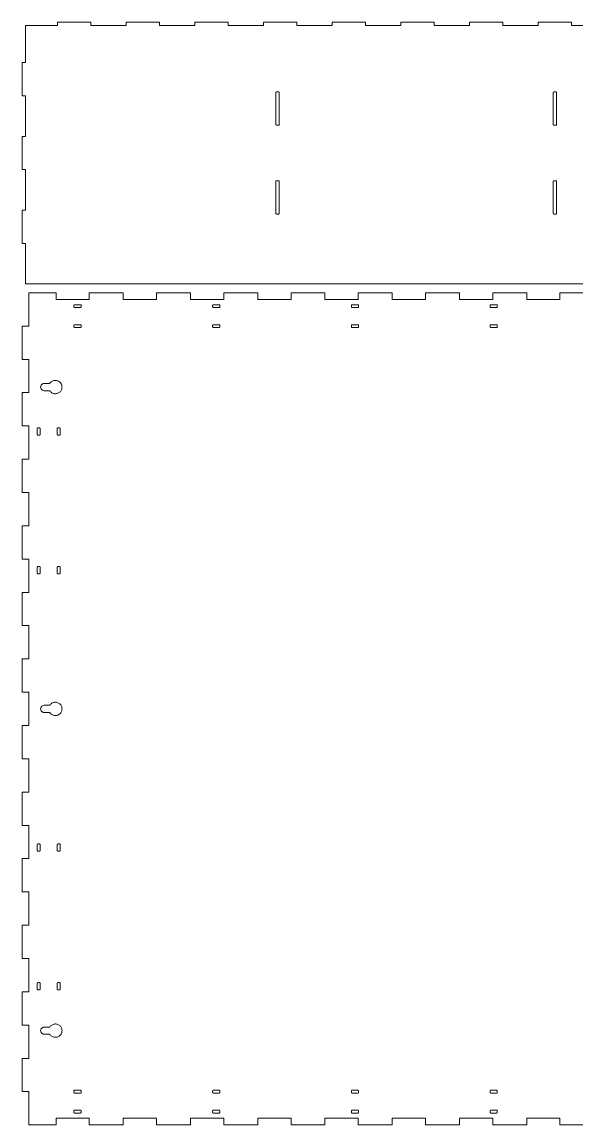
# Model space of a CAD drawing. Header units: millimetres. Extents: x 0 to 3016, y 0 to 2004.
# Drawn here: x 0 to 500, y 0 to 994 of the extents above; entities that cross this region are included whole.
import ezdxf

# ---------------------------------------------------------------- set-up
doc = ezdxf.new("R2010")
doc.units = ezdxf.units.MM
doc.layers.add('CORTE', color=1, linetype='Continuous', lineweight=0)

msp = doc.modelspace()

# ---------------------------------------------------------------- linework, layer by layer
at = {"layer": 'CORTE'}
for points in [[(527.1, 991), (495.2, 991), (495.2, 994), (465.2, 994), (465.2, 991), (433.3, 991), (433.3, 994), (403.3, 994), (403.3, 991), (371.4, 991), (371.4, 994), (341.4, 994), (341.4, 991), (309.5, 991), (309.5, 994), (279.5, 994), (279.5, 991), (247.6, 991), (247.6, 994), (217.6, 994), (217.6, 991), (185.7, 991), (185.7, 994), (155.7, 994), (155.7, 991), (123.8, 991), (123.8, 994), (93.8, 994), (93.8, 991), (61.9, 991), (61.9, 994), (31.9, 994), (31.9, 991), (3, 991), (3, 957.5), (0, 957.5), (0, 927.5), (3, 927.5), (3, 891), (0, 891), (0, 861), (3, 861), (3, 824.5), (0, 824.5), (0, 794.5), (3, 794.5), (3, 758), (31.9, 758), (61.9, 758), (93.8, 758), (123.8, 758), (155.7, 758), (185.7, 758), (217.6, 758), (247.6, 758), (279.5, 758), (309.5, 758), (341.4, 758), (371.4, 758), (403.3, 758), (433.3, 758), (465.2, 758), (495.2, 758), (527.1, 758)], [(515.294118, 750), (484.705882, 750), (484.705882, 744), (454.705882, 744), (454.705882, 750), (424.117647, 750), (424.117647, 744), (394.117647, 744), (394.117647, 750), (363.529412, 750), (363.529412, 744), (333.529412, 744), (333.529412, 750), (302.941176, 750), (302.941176, 744), (272.941176, 744), (272.941176, 750), (242.352941, 750), (242.352941, 744), (212.352941, 744), (212.352941, 750), (181.764706, 750), (181.764706, 744), (151.764706, 744), (151.764706, 750), (121.176471, 750), (121.176471, 744), (91.176471, 744), (91.176471, 750), (60.588235, 750), (60.588235, 744), (30.588235, 744), (30.588235, 750), (6, 750), (6, 720), (0, 720), (0, 690), (6, 690), (6, 660), (0, 660), (0, 630), (6, 630), (6, 600), (0, 600), (0, 570), (6, 570), (6, 540), (0, 540), (0, 510), (6, 510), (6, 480), (0, 480), (0, 450), (6, 450), (6, 420), (0, 420), (0, 390), (6, 390), (6, 360), (0, 360), (0, 330), (6, 330), (6, 300), (0, 300), (0, 270), (6, 270), (6, 240), (0, 240), (0, 210), (6, 210), (6, 180), (0, 180), (0, 150), (6, 150), (6, 120), (0, 120), (0, 90), (6, 90), (6, 60), (0, 60), (0, 30), (6, 30), (6, 0), (30.588235, 0), (30.588235, 6), (60.588235, 6), (60.588235, 0), (91.176471, 0), (91.176471, 6), (121.176471, 6), (121.176471, 0), (151.764706, 0), (151.764706, 6), (181.764706, 6), (181.764706, 0), (212.352941, 0), (212.352941, 6), (242.352941, 6), (242.352941, 0), (272.941176, 0), (272.941176, 6), (302.941176, 6), (302.941176, 0), (333.529412, 0), (333.529412, 6), (363.529412, 6), (363.529412, 0), (394.117647, 0), (394.117647, 6), (424.117647, 6), (424.117647, 0), (454.705882, 0), (454.705882, 6), (484.705882, 6), (484.705882, 0), (515.294118, 0)]]:
    msp.add_lwpolyline(points, dxfattribs=at)
for points in [[(231.7, 930.4), (231.696227, 930.467179), (231.684957, 930.533513), (231.66633, 930.598167), (231.640581, 930.66033), (231.608035, 930.719219), (231.569099, 930.774094), (231.524264, 930.824264), (231.474094, 930.869099), (231.419219, 930.908035), (231.36033, 930.940581), (231.298167, 930.96633), (231.233513, 930.984957), (231.167179, 930.996227), (231.1, 931), (229.3, 931), (229.232821, 930.996227), (229.166487, 930.984957), (229.101833, 930.96633), (229.03967, 930.940581), (228.980781, 930.908035), (228.925906, 930.869099), (228.875736, 930.824264), (228.830901, 930.774094), (228.791965, 930.719219), (228.759419, 930.66033), (228.73367, 930.598167), (228.715043, 930.533513), (228.703773, 930.467179), (228.7, 930.4), (228.7, 901.6), (228.703773, 901.532821), (228.715043, 901.466487), (228.73367, 901.401833), (228.759419, 901.33967), (228.791965, 901.280781), (228.830901, 901.225906), (228.875736, 901.175736), (228.925906, 901.130901), (228.980781, 901.091965), (229.03967, 901.059419), (229.101833, 901.03367), (229.166487, 901.015043), (229.232821, 901.003773), (229.3, 901), (231.1, 901), (231.167179, 901.003773), (231.233513, 901.015043), (231.298167, 901.03367), (231.36033, 901.059419), (231.419219, 901.091965), (231.474094, 901.130901), (231.524264, 901.175736), (231.569099, 901.225906), (231.608035, 901.280781), (231.640581, 901.33967), (231.66633, 901.401833), (231.684957, 901.466487), (231.696227, 901.532821), (231.7, 901.6)], [(481.7, 930.4), (481.696227, 930.467179), (481.684957, 930.533513), (481.66633, 930.598167), (481.640581, 930.66033), (481.608035, 930.719219), (481.569099, 930.774094), (481.524264, 930.824264), (481.474094, 930.869099), (481.419219, 930.908035), (481.36033, 930.940581), (481.298167, 930.96633), (481.233513, 930.984957), (481.167179, 930.996227), (481.1, 931), (479.3, 931), (479.232821, 930.996227), (479.166487, 930.984957), (479.101833, 930.96633), (479.03967, 930.940581), (478.980781, 930.908035), (478.925906, 930.869099), (478.875736, 930.824264), (478.830901, 930.774094), (478.791965, 930.719219), (478.759419, 930.66033), (478.73367, 930.598167), (478.715043, 930.533513), (478.703773, 930.467179), (478.7, 930.4), (478.7, 901.6), (478.703773, 901.532821), (478.715043, 901.466487), (478.73367, 901.401833), (478.759419, 901.33967), (478.791965, 901.280781), (478.830901, 901.225906), (478.875736, 901.175736), (478.925906, 901.130901), (478.980781, 901.091965), (479.03967, 901.059419), (479.101833, 901.03367), (479.166487, 901.015043), (479.232821, 901.003773), (479.3, 901), (481.1, 901), (481.167179, 901.003773), (481.233513, 901.015043), (481.298167, 901.03367), (481.36033, 901.059419), (481.419219, 901.091965), (481.474094, 901.130901), (481.524264, 901.175736), (481.569099, 901.225906), (481.608035, 901.280781), (481.640581, 901.33967), (481.66633, 901.401833), (481.684957, 901.466487), (481.696227, 901.532821), (481.7, 901.6)], [(231.7, 850.4), (231.696227, 850.467179), (231.684957, 850.533513), (231.66633, 850.598167), (231.640581, 850.66033), (231.608035, 850.719219), (231.569099, 850.774094), (231.524264, 850.824264), (231.474094, 850.869099), (231.419219, 850.908035), (231.36033, 850.940581), (231.298167, 850.96633), (231.233513, 850.984957), (231.167179, 850.996227), (231.1, 851), (229.3, 851), (229.232821, 850.996227), (229.166487, 850.984957), (229.101833, 850.96633), (229.03967, 850.940581), (228.980781, 850.908035), (228.925906, 850.869099), (228.875736, 850.824264), (228.830901, 850.774094), (228.791965, 850.719219), (228.759419, 850.66033), (228.73367, 850.598167), (228.715043, 850.533513), (228.703773, 850.467179), (228.7, 850.4), (228.7, 821.6), (228.703773, 821.532821), (228.715043, 821.466487), (228.73367, 821.401833), (228.759419, 821.33967), (228.791965, 821.280781), (228.830901, 821.225906), (228.875736, 821.175736), (228.925906, 821.130901), (228.980781, 821.091965), (229.03967, 821.059419), (229.101833, 821.03367), (229.166487, 821.015043), (229.232821, 821.003773), (229.3, 821), (231.1, 821), (231.167179, 821.003773), (231.233513, 821.015043), (231.298167, 821.03367), (231.36033, 821.059419), (231.419219, 821.091965), (231.474094, 821.130901), (231.524264, 821.175736), (231.569099, 821.225906), (231.608035, 821.280781), (231.640581, 821.33967), (231.66633, 821.401833), (231.684957, 821.466487), (231.696227, 821.532821), (231.7, 821.6)], [(481.7, 850.4), (481.696227, 850.467179), (481.684957, 850.533513), (481.66633, 850.598167), (481.640581, 850.66033), (481.608035, 850.719219), (481.569099, 850.774094), (481.524264, 850.824264), (481.474094, 850.869099), (481.419219, 850.908035), (481.36033, 850.940581), (481.298167, 850.96633), (481.233513, 850.984957), (481.167179, 850.996227), (481.1, 851), (479.3, 851), (479.232821, 850.996227), (479.166487, 850.984957), (479.101833, 850.96633), (479.03967, 850.940581), (478.980781, 850.908035), (478.925906, 850.869099), (478.875736, 850.824264), (478.830901, 850.774094), (478.791965, 850.719219), (478.759419, 850.66033), (478.73367, 850.598167), (478.715043, 850.533513), (478.703773, 850.467179), (478.7, 850.4), (478.7, 821.6), (478.703773, 821.532821), (478.715043, 821.466487), (478.73367, 821.401833), (478.759419, 821.33967), (478.791965, 821.280781), (478.830901, 821.225906), (478.875736, 821.175736), (478.925906, 821.130901), (478.980781, 821.091965), (479.03967, 821.059419), (479.101833, 821.03367), (479.166487, 821.015043), (479.232821, 821.003773), (479.3, 821), (481.1, 821), (481.167179, 821.003773), (481.233513, 821.015043), (481.298167, 821.03367), (481.36033, 821.059419), (481.419219, 821.091965), (481.474094, 821.130901), (481.524264, 821.175736), (481.569099, 821.225906), (481.608035, 821.280781), (481.640581, 821.33967), (481.66633, 821.401833), (481.684957, 821.466487), (481.696227, 821.532821), (481.7, 821.6)], [(53.25, 738.65), (53.246227, 738.717179), (53.234957, 738.783513), (53.21633, 738.848167), (53.190581, 738.91033), (53.158035, 738.969219), (53.119099, 739.024094), (53.074264, 739.074264), (53.024094, 739.119099), (52.969219, 739.158035), (52.91033, 739.190581), (52.848167, 739.21633), (52.783513, 739.234957), (52.717179, 739.246227), (52.65, 739.25), (47.35, 739.25), (47.282821, 739.246227), (47.216487, 739.234957), (47.151833, 739.21633), (47.08967, 739.190581), (47.030781, 739.158035), (46.975906, 739.119099), (46.925736, 739.074264), (46.880901, 739.024094), (46.841965, 738.969219), (46.809419, 738.91033), (46.78367, 738.848167), (46.765043, 738.783513), (46.753773, 738.717179), (46.75, 738.65), (46.75, 737.35), (46.753773, 737.282821), (46.765043, 737.216487), (46.78367, 737.151833), (46.809419, 737.08967), (46.841965, 737.030781), (46.880901, 736.975906), (46.925736, 736.925736), (46.975906, 736.880901), (47.030781, 736.841965), (47.08967, 736.809419), (47.151833, 736.78367), (47.216487, 736.765043), (47.282821, 736.753773), (47.35, 736.75), (52.65, 736.75), (52.717179, 736.753773), (52.783513, 736.765043), (52.848167, 736.78367), (52.91033, 736.809419), (52.969219, 736.841965), (53.024094, 736.880901), (53.074264, 736.925736), (53.119099, 736.975906), (53.158035, 737.030781), (53.190581, 737.08967), (53.21633, 737.151833), (53.234957, 737.216487), (53.246227, 737.282821), (53.25, 737.35)], [(178.25, 738.65), (178.246227, 738.717179), (178.234957, 738.783513), (178.21633, 738.848167), (178.190581, 738.91033), (178.158035, 738.969219), (178.119099, 739.024094), (178.074264, 739.074264), (178.024094, 739.119099), (177.969219, 739.158035), (177.91033, 739.190581), (177.848167, 739.21633), (177.783513, 739.234957), (177.717179, 739.246227), (177.65, 739.25), (172.35, 739.25), (172.282821, 739.246227), (172.216487, 739.234957), (172.151833, 739.21633), (172.08967, 739.190581), (172.030781, 739.158035), (171.975906, 739.119099), (171.925736, 739.074264), (171.880901, 739.024094), (171.841965, 738.969219), (171.809419, 738.91033), (171.78367, 738.848167), (171.765043, 738.783513), (171.753773, 738.717179), (171.75, 738.65), (171.75, 737.35), (171.753773, 737.282821), (171.765043, 737.216487), (171.78367, 737.151833), (171.809419, 737.08967), (171.841965, 737.030781), (171.880901, 736.975906), (171.925736, 736.925736), (171.975906, 736.880901), (172.030781, 736.841965), (172.08967, 736.809419), (172.151833, 736.78367), (172.216487, 736.765043), (172.282821, 736.753773), (172.35, 736.75), (177.65, 736.75), (177.717179, 736.753773), (177.783513, 736.765043), (177.848167, 736.78367), (177.91033, 736.809419), (177.969219, 736.841965), (178.024094, 736.880901), (178.074264, 736.925736), (178.119099, 736.975906), (178.158035, 737.030781), (178.190581, 737.08967), (178.21633, 737.151833), (178.234957, 737.216487), (178.246227, 737.282821), (178.25, 737.35)], [(303.25, 738.65), (303.246227, 738.717179), (303.234957, 738.783513), (303.21633, 738.848167), (303.190581, 738.91033), (303.158035, 738.969219), (303.119099, 739.024094), (303.074264, 739.074264), (303.024094, 739.119099), (302.969219, 739.158035), (302.91033, 739.190581), (302.848167, 739.21633), (302.783513, 739.234957), (302.717179, 739.246227), (302.65, 739.25), (297.35, 739.25), (297.282821, 739.246227), (297.216487, 739.234957), (297.151833, 739.21633), (297.08967, 739.190581), (297.030781, 739.158035), (296.975906, 739.119099), (296.925736, 739.074264), (296.880901, 739.024094), (296.841965, 738.969219), (296.809419, 738.91033), (296.78367, 738.848167), (296.765043, 738.783513), (296.753773, 738.717179), (296.75, 738.65), (296.75, 737.35), (296.753773, 737.282821), (296.765043, 737.216487), (296.78367, 737.151833), (296.809419, 737.08967), (296.841965, 737.030781), (296.880901, 736.975906), (296.925736, 736.925736), (296.975906, 736.880901), (297.030781, 736.841965), (297.08967, 736.809419), (297.151833, 736.78367), (297.216487, 736.765043), (297.282821, 736.753773), (297.35, 736.75), (302.65, 736.75), (302.717179, 736.753773), (302.783513, 736.765043), (302.848167, 736.78367), (302.91033, 736.809419), (302.969219, 736.841965), (303.024094, 736.880901), (303.074264, 736.925736), (303.119099, 736.975906), (303.158035, 737.030781), (303.190581, 737.08967), (303.21633, 737.151833), (303.234957, 737.216487), (303.246227, 737.282821), (303.25, 737.35)], [(428.25, 738.65), (428.246227, 738.717179), (428.234957, 738.783513), (428.21633, 738.848167), (428.190581, 738.91033), (428.158035, 738.969219), (428.119099, 739.024094), (428.074264, 739.074264), (428.024094, 739.119099), (427.969219, 739.158035), (427.91033, 739.190581), (427.848167, 739.21633), (427.783513, 739.234957), (427.717179, 739.246227), (427.65, 739.25), (422.35, 739.25), (422.282821, 739.246227), (422.216487, 739.234957), (422.151833, 739.21633), (422.08967, 739.190581), (422.030781, 739.158035), (421.975906, 739.119099), (421.925736, 739.074264), (421.880901, 739.024094), (421.841965, 738.969219), (421.809419, 738.91033), (421.78367, 738.848167), (421.765043, 738.783513), (421.753773, 738.717179), (421.75, 738.65), (421.75, 737.35), (421.753773, 737.282821), (421.765043, 737.216487), (421.78367, 737.151833), (421.809419, 737.08967), (421.841965, 737.030781), (421.880901, 736.975906), (421.925736, 736.925736), (421.975906, 736.880901), (422.030781, 736.841965), (422.08967, 736.809419), (422.151833, 736.78367), (422.216487, 736.765043), (422.282821, 736.753773), (422.35, 736.75), (427.65, 736.75), (427.717179, 736.753773), (427.783513, 736.765043), (427.848167, 736.78367), (427.91033, 736.809419), (427.969219, 736.841965), (428.024094, 736.880901), (428.074264, 736.925736), (428.119099, 736.975906), (428.158035, 737.030781), (428.190581, 737.08967), (428.21633, 737.151833), (428.234957, 737.216487), (428.246227, 737.282821), (428.25, 737.35)], [(53.25, 720.65), (53.246227, 720.717179), (53.234957, 720.783513), (53.21633, 720.848167), (53.190581, 720.91033), (53.158035, 720.969219), (53.119099, 721.024094), (53.074264, 721.074264), (53.024094, 721.119099), (52.969219, 721.158035), (52.91033, 721.190581), (52.848167, 721.21633), (52.783513, 721.234957), (52.717179, 721.246227), (52.65, 721.25), (47.35, 721.25), (47.282821, 721.246227), (47.216487, 721.234957), (47.151833, 721.21633), (47.08967, 721.190581), (47.030781, 721.158035), (46.975906, 721.119099), (46.925736, 721.074264), (46.880901, 721.024094), (46.841965, 720.969219), (46.809419, 720.91033), (46.78367, 720.848167), (46.765043, 720.783513), (46.753773, 720.717179), (46.75, 720.65), (46.75, 719.35), (46.753773, 719.282821), (46.765043, 719.216487), (46.78367, 719.151833), (46.809419, 719.08967), (46.841965, 719.030781), (46.880901, 718.975906), (46.925736, 718.925736), (46.975906, 718.880901), (47.030781, 718.841965), (47.08967, 718.809419), (47.151833, 718.78367), (47.216487, 718.765043), (47.282821, 718.753773), (47.35, 718.75), (52.65, 718.75), (52.717179, 718.753773), (52.783513, 718.765043), (52.848167, 718.78367), (52.91033, 718.809419), (52.969219, 718.841965), (53.024094, 718.880901), (53.074264, 718.925736), (53.119099, 718.975906), (53.158035, 719.030781), (53.190581, 719.08967), (53.21633, 719.151833), (53.234957, 719.216487), (53.246227, 719.282821), (53.25, 719.35)], [(178.25, 720.65), (178.246227, 720.717179), (178.234957, 720.783513), (178.21633, 720.848167), (178.190581, 720.91033), (178.158035, 720.969219), (178.119099, 721.024094), (178.074264, 721.074264), (178.024094, 721.119099), (177.969219, 721.158035), (177.91033, 721.190581), (177.848167, 721.21633), (177.783513, 721.234957), (177.717179, 721.246227), (177.65, 721.25), (172.35, 721.25), (172.282821, 721.246227), (172.216487, 721.234957), (172.151833, 721.21633), (172.08967, 721.190581), (172.030781, 721.158035), (171.975906, 721.119099), (171.925736, 721.074264), (171.880901, 721.024094), (171.841965, 720.969219), (171.809419, 720.91033), (171.78367, 720.848167), (171.765043, 720.783513), (171.753773, 720.717179), (171.75, 720.65), (171.75, 719.35), (171.753773, 719.282821), (171.765043, 719.216487), (171.78367, 719.151833), (171.809419, 719.08967), (171.841965, 719.030781), (171.880901, 718.975906), (171.925736, 718.925736), (171.975906, 718.880901), (172.030781, 718.841965), (172.08967, 718.809419), (172.151833, 718.78367), (172.216487, 718.765043), (172.282821, 718.753773), (172.35, 718.75), (177.65, 718.75), (177.717179, 718.753773), (177.783513, 718.765043), (177.848167, 718.78367), (177.91033, 718.809419), (177.969219, 718.841965), (178.024094, 718.880901), (178.074264, 718.925736), (178.119099, 718.975906), (178.158035, 719.030781), (178.190581, 719.08967), (178.21633, 719.151833), (178.234957, 719.216487), (178.246227, 719.282821), (178.25, 719.35)], [(303.25, 720.65), (303.246227, 720.717179), (303.234957, 720.783513), (303.21633, 720.848167), (303.190581, 720.91033), (303.158035, 720.969219), (303.119099, 721.024094), (303.074264, 721.074264), (303.024094, 721.119099), (302.969219, 721.158035), (302.91033, 721.190581), (302.848167, 721.21633), (302.783513, 721.234957), (302.717179, 721.246227), (302.65, 721.25), (297.35, 721.25), (297.282821, 721.246227), (297.216487, 721.234957), (297.151833, 721.21633), (297.08967, 721.190581), (297.030781, 721.158035), (296.975906, 721.119099), (296.925736, 721.074264), (296.880901, 721.024094), (296.841965, 720.969219), (296.809419, 720.91033), (296.78367, 720.848167), (296.765043, 720.783513), (296.753773, 720.717179), (296.75, 720.65), (296.75, 719.35), (296.753773, 719.282821), (296.765043, 719.216487), (296.78367, 719.151833), (296.809419, 719.08967), (296.841965, 719.030781), (296.880901, 718.975906), (296.925736, 718.925736), (296.975906, 718.880901), (297.030781, 718.841965), (297.08967, 718.809419), (297.151833, 718.78367), (297.216487, 718.765043), (297.282821, 718.753773), (297.35, 718.75), (302.65, 718.75), (302.717179, 718.753773), (302.783513, 718.765043), (302.848167, 718.78367), (302.91033, 718.809419), (302.969219, 718.841965), (303.024094, 718.880901), (303.074264, 718.925736), (303.119099, 718.975906), (303.158035, 719.030781), (303.190581, 719.08967), (303.21633, 719.151833), (303.234957, 719.216487), (303.246227, 719.282821), (303.25, 719.35)], [(428.25, 720.65), (428.246227, 720.717179), (428.234957, 720.783513), (428.21633, 720.848167), (428.190581, 720.91033), (428.158035, 720.969219), (428.119099, 721.024094), (428.074264, 721.074264), (428.024094, 721.119099), (427.969219, 721.158035), (427.91033, 721.190581), (427.848167, 721.21633), (427.783513, 721.234957), (427.717179, 721.246227), (427.65, 721.25), (422.35, 721.25), (422.282821, 721.246227), (422.216487, 721.234957), (422.151833, 721.21633), (422.08967, 721.190581), (422.030781, 721.158035), (421.975906, 721.119099), (421.925736, 721.074264), (421.880901, 721.024094), (421.841965, 720.969219), (421.809419, 720.91033), (421.78367, 720.848167), (421.765043, 720.783513), (421.753773, 720.717179), (421.75, 720.65), (421.75, 719.35), (421.753773, 719.282821), (421.765043, 719.216487), (421.78367, 719.151833), (421.809419, 719.08967), (421.841965, 719.030781), (421.880901, 718.975906), (421.925736, 718.925736), (421.975906, 718.880901), (422.030781, 718.841965), (422.08967, 718.809419), (422.151833, 718.78367), (422.216487, 718.765043), (422.282821, 718.753773), (422.35, 718.75), (427.65, 718.75), (427.717179, 718.753773), (427.783513, 718.765043), (427.848167, 718.78367), (427.91033, 718.809419), (427.969219, 718.841965), (428.024094, 718.880901), (428.074264, 718.925736), (428.119099, 718.975906), (428.158035, 719.030781), (428.190581, 719.08967), (428.21633, 719.151833), (428.234957, 719.216487), (428.246227, 719.282821), (428.25, 719.35)], [(24.95644, 668.25), (25.332555, 668.770273), (25.762106, 669.247382), (26.240175, 669.675865), (26.761288, 670.050816), (27.31948, 670.367943), (27.908359, 670.623614), (28.521185, 670.814904), (29.150941, 670.939621), (29.790418, 670.996338), (30.432294, 670.984407), (31.069221, 670.903962), (31.693907, 670.755926), (32.2992, 670.541993), (32.87817, 670.264612), (33.42419, 669.926959), (33.931008, 669.532899), (34.392822, 669.086945), (34.804344, 668.594201), (35.160863, 668.060309), (35.458299, 667.49138), (35.693244, 666.893929), (35.863011, 666.274796), (35.965654, 665.641067), (36, 665), (35.965654, 664.358933), (35.863011, 663.725204), (35.693244, 663.106071), (35.458299, 662.50862), (35.160863, 661.939691), (34.804344, 661.405799), (34.392822, 660.913055), (33.931008, 660.467101), (33.42419, 660.073041), (32.87817, 659.735388), (32.2992, 659.458007), (31.693907, 659.244074), (31.069221, 659.096038), (30.432294, 659.015593), (29.790418, 659.003662), (29.150941, 659.060379), (28.521185, 659.185096), (27.908359, 659.376386), (27.31948, 659.632057), (26.761288, 659.949184), (26.240175, 660.324135), (25.762106, 660.752618), (25.332555, 661.229727), (24.95644, 661.75), (20, 661.75), (20, 661.75), (19.158838, 661.860741), (18.375, 662.185417), (17.701903, 662.701903), (17.185417, 663.375), (16.860741, 664.158838), (16.75, 665), (16.860741, 665.841162), (17.185417, 666.625), (17.701903, 667.298097), (18.375, 667.814583), (19.158838, 668.139259), (20, 668.25), (24.95644, 668.25)], [(16.25, 627.65), (16.246227, 627.717179), (16.234957, 627.783513), (16.21633, 627.848167), (16.190581, 627.91033), (16.158035, 627.969219), (16.119099, 628.024094), (16.074264, 628.074264), (16.024094, 628.119099), (15.969219, 628.158035), (15.91033, 628.190581), (15.848167, 628.21633), (15.783513, 628.234957), (15.717179, 628.246227), (15.65, 628.25), (14.35, 628.25), (14.282821, 628.246227), (14.216487, 628.234957), (14.151833, 628.21633), (14.08967, 628.190581), (14.030781, 628.158035), (13.975906, 628.119099), (13.925736, 628.074264), (13.880901, 628.024094), (13.841965, 627.969219), (13.809419, 627.91033), (13.78367, 627.848167), (13.765043, 627.783513), (13.753773, 627.717179), (13.75, 627.65), (13.75, 622.35), (13.753773, 622.282821), (13.765043, 622.216487), (13.78367, 622.151833), (13.809419, 622.08967), (13.841965, 622.030781), (13.880901, 621.975906), (13.925736, 621.925736), (13.975906, 621.880901), (14.030781, 621.841965), (14.08967, 621.809419), (14.151833, 621.78367), (14.216487, 621.765043), (14.282821, 621.753773), (14.35, 621.75), (15.65, 621.75), (15.717179, 621.753773), (15.783513, 621.765043), (15.848167, 621.78367), (15.91033, 621.809419), (15.969219, 621.841965), (16.024094, 621.880901), (16.074264, 621.925736), (16.119099, 621.975906), (16.158035, 622.030781), (16.190581, 622.08967), (16.21633, 622.151833), (16.234957, 622.216487), (16.246227, 622.282821), (16.25, 622.35)], [(34.25, 627.65), (34.246227, 627.717179), (34.234957, 627.783513), (34.21633, 627.848167), (34.190581, 627.91033), (34.158035, 627.969219), (34.119099, 628.024094), (34.074264, 628.074264), (34.024094, 628.119099), (33.969219, 628.158035), (33.91033, 628.190581), (33.848167, 628.21633), (33.783513, 628.234957), (33.717179, 628.246227), (33.65, 628.25), (32.35, 628.25), (32.282821, 628.246227), (32.216487, 628.234957), (32.151833, 628.21633), (32.08967, 628.190581), (32.030781, 628.158035), (31.975906, 628.119099), (31.925736, 628.074264), (31.880901, 628.024094), (31.841965, 627.969219), (31.809419, 627.91033), (31.78367, 627.848167), (31.765043, 627.783513), (31.753773, 627.717179), (31.75, 627.65), (31.75, 622.35), (31.753773, 622.282821), (31.765043, 622.216487), (31.78367, 622.151833), (31.809419, 622.08967), (31.841965, 622.030781), (31.880901, 621.975906), (31.925736, 621.925736), (31.975906, 621.880901), (32.030781, 621.841965), (32.08967, 621.809419), (32.151833, 621.78367), (32.216487, 621.765043), (32.282821, 621.753773), (32.35, 621.75), (33.65, 621.75), (33.717179, 621.753773), (33.783513, 621.765043), (33.848167, 621.78367), (33.91033, 621.809419), (33.969219, 621.841965), (34.024094, 621.880901), (34.074264, 621.925736), (34.119099, 621.975906), (34.158035, 622.030781), (34.190581, 622.08967), (34.21633, 622.151833), (34.234957, 622.216487), (34.246227, 622.282821), (34.25, 622.35)], [(16.25, 502.65), (16.246227, 502.717179), (16.234957, 502.783513), (16.21633, 502.848167), (16.190581, 502.91033), (16.158035, 502.969219), (16.119099, 503.024094), (16.074264, 503.074264), (16.024094, 503.119099), (15.969219, 503.158035), (15.91033, 503.190581), (15.848167, 503.21633), (15.783513, 503.234957), (15.717179, 503.246227), (15.65, 503.25), (14.35, 503.25), (14.282821, 503.246227), (14.216487, 503.234957), (14.151833, 503.21633), (14.08967, 503.190581), (14.030781, 503.158035), (13.975906, 503.119099), (13.925736, 503.074264), (13.880901, 503.024094), (13.841965, 502.969219), (13.809419, 502.91033), (13.78367, 502.848167), (13.765043, 502.783513), (13.753773, 502.717179), (13.75, 502.65), (13.75, 497.35), (13.753773, 497.282821), (13.765043, 497.216487), (13.78367, 497.151833), (13.809419, 497.08967), (13.841965, 497.030781), (13.880901, 496.975906), (13.925736, 496.925736), (13.975906, 496.880901), (14.030781, 496.841965), (14.08967, 496.809419), (14.151833, 496.78367), (14.216487, 496.765043), (14.282821, 496.753773), (14.35, 496.75), (15.65, 496.75), (15.717179, 496.753773), (15.783513, 496.765043), (15.848167, 496.78367), (15.91033, 496.809419), (15.969219, 496.841965), (16.024094, 496.880901), (16.074264, 496.925736), (16.119099, 496.975906), (16.158035, 497.030781), (16.190581, 497.08967), (16.21633, 497.151833), (16.234957, 497.216487), (16.246227, 497.282821), (16.25, 497.35)], [(34.25, 502.65), (34.246227, 502.717179), (34.234957, 502.783513), (34.21633, 502.848167), (34.190581, 502.91033), (34.158035, 502.969219), (34.119099, 503.024094), (34.074264, 503.074264), (34.024094, 503.119099), (33.969219, 503.158035), (33.91033, 503.190581), (33.848167, 503.21633), (33.783513, 503.234957), (33.717179, 503.246227), (33.65, 503.25), (32.35, 503.25), (32.282821, 503.246227), (32.216487, 503.234957), (32.151833, 503.21633), (32.08967, 503.190581), (32.030781, 503.158035), (31.975906, 503.119099), (31.925736, 503.074264), (31.880901, 503.024094), (31.841965, 502.969219), (31.809419, 502.91033), (31.78367, 502.848167), (31.765043, 502.783513), (31.753773, 502.717179), (31.75, 502.65), (31.75, 497.35), (31.753773, 497.282821), (31.765043, 497.216487), (31.78367, 497.151833), (31.809419, 497.08967), (31.841965, 497.030781), (31.880901, 496.975906), (31.925736, 496.925736), (31.975906, 496.880901), (32.030781, 496.841965), (32.08967, 496.809419), (32.151833, 496.78367), (32.216487, 496.765043), (32.282821, 496.753773), (32.35, 496.75), (33.65, 496.75), (33.717179, 496.753773), (33.783513, 496.765043), (33.848167, 496.78367), (33.91033, 496.809419), (33.969219, 496.841965), (34.024094, 496.880901), (34.074264, 496.925736), (34.119099, 496.975906), (34.158035, 497.030781), (34.190581, 497.08967), (34.21633, 497.151833), (34.234957, 497.216487), (34.246227, 497.282821), (34.25, 497.35)], [(24.95644, 378.25), (25.332555, 378.770273), (25.762106, 379.247382), (26.240175, 379.675865), (26.761288, 380.050816), (27.31948, 380.367943), (27.908359, 380.623614), (28.521185, 380.814904), (29.150941, 380.939621), (29.790418, 380.996338), (30.432294, 380.984407), (31.069221, 380.903962), (31.693907, 380.755926), (32.2992, 380.541993), (32.87817, 380.264612), (33.42419, 379.926959), (33.931008, 379.532899), (34.392822, 379.086945), (34.804344, 378.594201), (35.160863, 378.060309), (35.458299, 377.49138), (35.693244, 376.893929), (35.863011, 376.274796), (35.965654, 375.641067), (36, 375), (35.965654, 374.358933), (35.863011, 373.725204), (35.693244, 373.106071), (35.458299, 372.50862), (35.160863, 371.939691), (34.804344, 371.405799), (34.392822, 370.913055), (33.931008, 370.467101), (33.42419, 370.073041), (32.87817, 369.735388), (32.2992, 369.458007), (31.693907, 369.244074), (31.069221, 369.096038), (30.432294, 369.015593), (29.790418, 369.003662), (29.150941, 369.060379), (28.521185, 369.185096), (27.908359, 369.376386), (27.31948, 369.632057), (26.761288, 369.949184), (26.240175, 370.324135), (25.762106, 370.752618), (25.332555, 371.229727), (24.95644, 371.75), (20, 371.75), (20, 371.75), (19.158838, 371.860741), (18.375, 372.185417), (17.701903, 372.701903), (17.185417, 373.375), (16.860741, 374.158838), (16.75, 375), (16.860741, 375.841162), (17.185417, 376.625), (17.701903, 377.298097), (18.375, 377.814583), (19.158838, 378.139259), (20, 378.25), (24.95644, 378.25)], [(16.25, 252.65), (16.246227, 252.717179), (16.234957, 252.783513), (16.21633, 252.848167), (16.190581, 252.91033), (16.158035, 252.969219), (16.119099, 253.024094), (16.074264, 253.074264), (16.024094, 253.119099), (15.969219, 253.158035), (15.91033, 253.190581), (15.848167, 253.21633), (15.783513, 253.234957), (15.717179, 253.246227), (15.65, 253.25), (14.35, 253.25), (14.282821, 253.246227), (14.216487, 253.234957), (14.151833, 253.21633), (14.08967, 253.190581), (14.030781, 253.158035), (13.975906, 253.119099), (13.925736, 253.074264), (13.880901, 253.024094), (13.841965, 252.969219), (13.809419, 252.91033), (13.78367, 252.848167), (13.765043, 252.783513), (13.753773, 252.717179), (13.75, 252.65), (13.75, 247.35), (13.753773, 247.282821), (13.765043, 247.216487), (13.78367, 247.151833), (13.809419, 247.08967), (13.841965, 247.030781), (13.880901, 246.975906), (13.925736, 246.925736), (13.975906, 246.880901), (14.030781, 246.841965), (14.08967, 246.809419), (14.151833, 246.78367), (14.216487, 246.765043), (14.282821, 246.753773), (14.35, 246.75), (15.65, 246.75), (15.717179, 246.753773), (15.783513, 246.765043), (15.848167, 246.78367), (15.91033, 246.809419), (15.969219, 246.841965), (16.024094, 246.880901), (16.074264, 246.925736), (16.119099, 246.975906), (16.158035, 247.030781), (16.190581, 247.08967), (16.21633, 247.151833), (16.234957, 247.216487), (16.246227, 247.282821), (16.25, 247.35)], [(34.25, 252.65), (34.246227, 252.717179), (34.234957, 252.783513), (34.21633, 252.848167), (34.190581, 252.91033), (34.158035, 252.969219), (34.119099, 253.024094), (34.074264, 253.074264), (34.024094, 253.119099), (33.969219, 253.158035), (33.91033, 253.190581), (33.848167, 253.21633), (33.783513, 253.234957), (33.717179, 253.246227), (33.65, 253.25), (32.35, 253.25), (32.282821, 253.246227), (32.216487, 253.234957), (32.151833, 253.21633), (32.08967, 253.190581), (32.030781, 253.158035), (31.975906, 253.119099), (31.925736, 253.074264), (31.880901, 253.024094), (31.841965, 252.969219), (31.809419, 252.91033), (31.78367, 252.848167), (31.765043, 252.783513), (31.753773, 252.717179), (31.75, 252.65), (31.75, 247.35), (31.753773, 247.282821), (31.765043, 247.216487), (31.78367, 247.151833), (31.809419, 247.08967), (31.841965, 247.030781), (31.880901, 246.975906), (31.925736, 246.925736), (31.975906, 246.880901), (32.030781, 246.841965), (32.08967, 246.809419), (32.151833, 246.78367), (32.216487, 246.765043), (32.282821, 246.753773), (32.35, 246.75), (33.65, 246.75), (33.717179, 246.753773), (33.783513, 246.765043), (33.848167, 246.78367), (33.91033, 246.809419), (33.969219, 246.841965), (34.024094, 246.880901), (34.074264, 246.925736), (34.119099, 246.975906), (34.158035, 247.030781), (34.190581, 247.08967), (34.21633, 247.151833), (34.234957, 247.216487), (34.246227, 247.282821), (34.25, 247.35)], [(16.25, 127.65), (16.246227, 127.717179), (16.234957, 127.783513), (16.21633, 127.848167), (16.190581, 127.91033), (16.158035, 127.969219), (16.119099, 128.024094), (16.074264, 128.074264), (16.024094, 128.119099), (15.969219, 128.158035), (15.91033, 128.190581), (15.848167, 128.21633), (15.783513, 128.234957), (15.717179, 128.246227), (15.65, 128.25), (14.35, 128.25), (14.282821, 128.246227), (14.216487, 128.234957), (14.151833, 128.21633), (14.08967, 128.190581), (14.030781, 128.158035), (13.975906, 128.119099), (13.925736, 128.074264), (13.880901, 128.024094), (13.841965, 127.969219), (13.809419, 127.91033), (13.78367, 127.848167), (13.765043, 127.783513), (13.753773, 127.717179), (13.75, 127.65), (13.75, 122.35), (13.753773, 122.282821), (13.765043, 122.216487), (13.78367, 122.151833), (13.809419, 122.08967), (13.841965, 122.030781), (13.880901, 121.975906), (13.925736, 121.925736), (13.975906, 121.880901), (14.030781, 121.841965), (14.08967, 121.809419), (14.151833, 121.78367), (14.216487, 121.765043), (14.282821, 121.753773), (14.35, 121.75), (15.65, 121.75), (15.717179, 121.753773), (15.783513, 121.765043), (15.848167, 121.78367), (15.91033, 121.809419), (15.969219, 121.841965), (16.024094, 121.880901), (16.074264, 121.925736), (16.119099, 121.975906), (16.158035, 122.030781), (16.190581, 122.08967), (16.21633, 122.151833), (16.234957, 122.216487), (16.246227, 122.282821), (16.25, 122.35)], [(34.25, 127.65), (34.246227, 127.717179), (34.234957, 127.783513), (34.21633, 127.848167), (34.190581, 127.91033), (34.158035, 127.969219), (34.119099, 128.024094), (34.074264, 128.074264), (34.024094, 128.119099), (33.969219, 128.158035), (33.91033, 128.190581), (33.848167, 128.21633), (33.783513, 128.234957), (33.717179, 128.246227), (33.65, 128.25), (32.35, 128.25), (32.282821, 128.246227), (32.216487, 128.234957), (32.151833, 128.21633), (32.08967, 128.190581), (32.030781, 128.158035), (31.975906, 128.119099), (31.925736, 128.074264), (31.880901, 128.024094), (31.841965, 127.969219), (31.809419, 127.91033), (31.78367, 127.848167), (31.765043, 127.783513), (31.753773, 127.717179), (31.75, 127.65), (31.75, 122.35), (31.753773, 122.282821), (31.765043, 122.216487), (31.78367, 122.151833), (31.809419, 122.08967), (31.841965, 122.030781), (31.880901, 121.975906), (31.925736, 121.925736), (31.975906, 121.880901), (32.030781, 121.841965), (32.08967, 121.809419), (32.151833, 121.78367), (32.216487, 121.765043), (32.282821, 121.753773), (32.35, 121.75), (33.65, 121.75), (33.717179, 121.753773), (33.783513, 121.765043), (33.848167, 121.78367), (33.91033, 121.809419), (33.969219, 121.841965), (34.024094, 121.880901), (34.074264, 121.925736), (34.119099, 121.975906), (34.158035, 122.030781), (34.190581, 122.08967), (34.21633, 122.151833), (34.234957, 122.216487), (34.246227, 122.282821), (34.25, 122.35)], [(24.95644, 88.25), (25.332555, 88.770273), (25.762106, 89.247382), (26.240175, 89.675865), (26.761288, 90.050816), (27.31948, 90.367943), (27.908359, 90.623614), (28.521185, 90.814904), (29.150941, 90.939621), (29.790418, 90.996338), (30.432294, 90.984407), (31.069221, 90.903962), (31.693907, 90.755926), (32.2992, 90.541993), (32.87817, 90.264612), (33.42419, 89.926959), (33.931008, 89.532899), (34.392822, 89.086945), (34.804344, 88.594201), (35.160863, 88.060309), (35.458299, 87.49138), (35.693244, 86.893929), (35.863011, 86.274796), (35.965654, 85.641067), (36, 85), (35.965654, 84.358933), (35.863011, 83.725204), (35.693244, 83.106071), (35.458299, 82.50862), (35.160863, 81.939691), (34.804344, 81.405799), (34.392822, 80.913055), (33.931008, 80.467101), (33.42419, 80.073041), (32.87817, 79.735388), (32.2992, 79.458007), (31.693907, 79.244074), (31.069221, 79.096038), (30.432294, 79.015593), (29.790418, 79.003662), (29.150941, 79.060379), (28.521185, 79.185096), (27.908359, 79.376386), (27.31948, 79.632057), (26.761288, 79.949184), (26.240175, 80.324135), (25.762106, 80.752618), (25.332555, 81.229727), (24.95644, 81.75), (20, 81.75), (20, 81.75), (19.158838, 81.860741), (18.375, 82.185417), (17.701903, 82.701903), (17.185417, 83.375), (16.860741, 84.158838), (16.75, 85), (16.860741, 85.841162), (17.185417, 86.625), (17.701903, 87.298097), (18.375, 87.814583), (19.158838, 88.139259), (20, 88.25), (24.95644, 88.25)], [(53.25, 30.65), (53.246227, 30.717179), (53.234957, 30.783513), (53.21633, 30.848167), (53.190581, 30.91033), (53.158035, 30.969219), (53.119099, 31.024094), (53.074264, 31.074264), (53.024094, 31.119099), (52.969219, 31.158035), (52.91033, 31.190581), (52.848167, 31.21633), (52.783513, 31.234957), (52.717179, 31.246227), (52.65, 31.25), (47.35, 31.25), (47.282821, 31.246227), (47.216487, 31.234957), (47.151833, 31.21633), (47.08967, 31.190581), (47.030781, 31.158035), (46.975906, 31.119099), (46.925736, 31.074264), (46.880901, 31.024094), (46.841965, 30.969219), (46.809419, 30.91033), (46.78367, 30.848167), (46.765043, 30.783513), (46.753773, 30.717179), (46.75, 30.65), (46.75, 29.35), (46.753773, 29.282821), (46.765043, 29.216487), (46.78367, 29.151833), (46.809419, 29.08967), (46.841965, 29.030781), (46.880901, 28.975906), (46.925736, 28.925736), (46.975906, 28.880901), (47.030781, 28.841965), (47.08967, 28.809419), (47.151833, 28.78367), (47.216487, 28.765043), (47.282821, 28.753773), (47.35, 28.75), (52.65, 28.75), (52.717179, 28.753773), (52.783513, 28.765043), (52.848167, 28.78367), (52.91033, 28.809419), (52.969219, 28.841965), (53.024094, 28.880901), (53.074264, 28.925736), (53.119099, 28.975906), (53.158035, 29.030781), (53.190581, 29.08967), (53.21633, 29.151833), (53.234957, 29.216487), (53.246227, 29.282821), (53.25, 29.35)], [(178.25, 30.65), (178.246227, 30.717179), (178.234957, 30.783513), (178.21633, 30.848167), (178.190581, 30.91033), (178.158035, 30.969219), (178.119099, 31.024094), (178.074264, 31.074264), (178.024094, 31.119099), (177.969219, 31.158035), (177.91033, 31.190581), (177.848167, 31.21633), (177.783513, 31.234957), (177.717179, 31.246227), (177.65, 31.25), (172.35, 31.25), (172.282821, 31.246227), (172.216487, 31.234957), (172.151833, 31.21633), (172.08967, 31.190581), (172.030781, 31.158035), (171.975906, 31.119099), (171.925736, 31.074264), (171.880901, 31.024094), (171.841965, 30.969219), (171.809419, 30.91033), (171.78367, 30.848167), (171.765043, 30.783513), (171.753773, 30.717179), (171.75, 30.65), (171.75, 29.35), (171.753773, 29.282821), (171.765043, 29.216487), (171.78367, 29.151833), (171.809419, 29.08967), (171.841965, 29.030781), (171.880901, 28.975906), (171.925736, 28.925736), (171.975906, 28.880901), (172.030781, 28.841965), (172.08967, 28.809419), (172.151833, 28.78367), (172.216487, 28.765043), (172.282821, 28.753773), (172.35, 28.75), (177.65, 28.75), (177.717179, 28.753773), (177.783513, 28.765043), (177.848167, 28.78367), (177.91033, 28.809419), (177.969219, 28.841965), (178.024094, 28.880901), (178.074264, 28.925736), (178.119099, 28.975906), (178.158035, 29.030781), (178.190581, 29.08967), (178.21633, 29.151833), (178.234957, 29.216487), (178.246227, 29.282821), (178.25, 29.35)], [(303.25, 30.65), (303.246227, 30.717179), (303.234957, 30.783513), (303.21633, 30.848167), (303.190581, 30.91033), (303.158035, 30.969219), (303.119099, 31.024094), (303.074264, 31.074264), (303.024094, 31.119099), (302.969219, 31.158035), (302.91033, 31.190581), (302.848167, 31.21633), (302.783513, 31.234957), (302.717179, 31.246227), (302.65, 31.25), (297.35, 31.25), (297.282821, 31.246227), (297.216487, 31.234957), (297.151833, 31.21633), (297.08967, 31.190581), (297.030781, 31.158035), (296.975906, 31.119099), (296.925736, 31.074264), (296.880901, 31.024094), (296.841965, 30.969219), (296.809419, 30.91033), (296.78367, 30.848167), (296.765043, 30.783513), (296.753773, 30.717179), (296.75, 30.65), (296.75, 29.35), (296.753773, 29.282821), (296.765043, 29.216487), (296.78367, 29.151833), (296.809419, 29.08967), (296.841965, 29.030781), (296.880901, 28.975906), (296.925736, 28.925736), (296.975906, 28.880901), (297.030781, 28.841965), (297.08967, 28.809419), (297.151833, 28.78367), (297.216487, 28.765043), (297.282821, 28.753773), (297.35, 28.75), (302.65, 28.75), (302.717179, 28.753773), (302.783513, 28.765043), (302.848167, 28.78367), (302.91033, 28.809419), (302.969219, 28.841965), (303.024094, 28.880901), (303.074264, 28.925736), (303.119099, 28.975906), (303.158035, 29.030781), (303.190581, 29.08967), (303.21633, 29.151833), (303.234957, 29.216487), (303.246227, 29.282821), (303.25, 29.35)], [(428.25, 30.65), (428.246227, 30.717179), (428.234957, 30.783513), (428.21633, 30.848167), (428.190581, 30.91033), (428.158035, 30.969219), (428.119099, 31.024094), (428.074264, 31.074264), (428.024094, 31.119099), (427.969219, 31.158035), (427.91033, 31.190581), (427.848167, 31.21633), (427.783513, 31.234957), (427.717179, 31.246227), (427.65, 31.25), (422.35, 31.25), (422.282821, 31.246227), (422.216487, 31.234957), (422.151833, 31.21633), (422.08967, 31.190581), (422.030781, 31.158035), (421.975906, 31.119099), (421.925736, 31.074264), (421.880901, 31.024094), (421.841965, 30.969219), (421.809419, 30.91033), (421.78367, 30.848167), (421.765043, 30.783513), (421.753773, 30.717179), (421.75, 30.65), (421.75, 29.35), (421.753773, 29.282821), (421.765043, 29.216487), (421.78367, 29.151833), (421.809419, 29.08967), (421.841965, 29.030781), (421.880901, 28.975906), (421.925736, 28.925736), (421.975906, 28.880901), (422.030781, 28.841965), (422.08967, 28.809419), (422.151833, 28.78367), (422.216487, 28.765043), (422.282821, 28.753773), (422.35, 28.75), (427.65, 28.75), (427.717179, 28.753773), (427.783513, 28.765043), (427.848167, 28.78367), (427.91033, 28.809419), (427.969219, 28.841965), (428.024094, 28.880901), (428.074264, 28.925736), (428.119099, 28.975906), (428.158035, 29.030781), (428.190581, 29.08967), (428.21633, 29.151833), (428.234957, 29.216487), (428.246227, 29.282821), (428.25, 29.35)], [(53.25, 12.65), (53.246227, 12.717179), (53.234957, 12.783513), (53.21633, 12.848167), (53.190581, 12.91033), (53.158035, 12.969219), (53.119099, 13.024094), (53.074264, 13.074264), (53.024094, 13.119099), (52.969219, 13.158035), (52.91033, 13.190581), (52.848167, 13.21633), (52.783513, 13.234957), (52.717179, 13.246227), (52.65, 13.25), (47.35, 13.25), (47.282821, 13.246227), (47.216487, 13.234957), (47.151833, 13.21633), (47.08967, 13.190581), (47.030781, 13.158035), (46.975906, 13.119099), (46.925736, 13.074264), (46.880901, 13.024094), (46.841965, 12.969219), (46.809419, 12.91033), (46.78367, 12.848167), (46.765043, 12.783513), (46.753773, 12.717179), (46.75, 12.65), (46.75, 11.35), (46.753773, 11.282821), (46.765043, 11.216487), (46.78367, 11.151833), (46.809419, 11.08967), (46.841965, 11.030781), (46.880901, 10.975906), (46.925736, 10.925736), (46.975906, 10.880901), (47.030781, 10.841965), (47.08967, 10.809419), (47.151833, 10.78367), (47.216487, 10.765043), (47.282821, 10.753773), (47.35, 10.75), (52.65, 10.75), (52.717179, 10.753773), (52.783513, 10.765043), (52.848167, 10.78367), (52.91033, 10.809419), (52.969219, 10.841965), (53.024094, 10.880901), (53.074264, 10.925736), (53.119099, 10.975906), (53.158035, 11.030781), (53.190581, 11.08967), (53.21633, 11.151833), (53.234957, 11.216487), (53.246227, 11.282821), (53.25, 11.35)], [(178.25, 12.65), (178.246227, 12.717179), (178.234957, 12.783513), (178.21633, 12.848167), (178.190581, 12.91033), (178.158035, 12.969219), (178.119099, 13.024094), (178.074264, 13.074264), (178.024094, 13.119099), (177.969219, 13.158035), (177.91033, 13.190581), (177.848167, 13.21633), (177.783513, 13.234957), (177.717179, 13.246227), (177.65, 13.25), (172.35, 13.25), (172.282821, 13.246227), (172.216487, 13.234957), (172.151833, 13.21633), (172.08967, 13.190581), (172.030781, 13.158035), (171.975906, 13.119099), (171.925736, 13.074264), (171.880901, 13.024094), (171.841965, 12.969219), (171.809419, 12.91033), (171.78367, 12.848167), (171.765043, 12.783513), (171.753773, 12.717179), (171.75, 12.65), (171.75, 11.35), (171.753773, 11.282821), (171.765043, 11.216487), (171.78367, 11.151833), (171.809419, 11.08967), (171.841965, 11.030781), (171.880901, 10.975906), (171.925736, 10.925736), (171.975906, 10.880901), (172.030781, 10.841965), (172.08967, 10.809419), (172.151833, 10.78367), (172.216487, 10.765043), (172.282821, 10.753773), (172.35, 10.75), (177.65, 10.75), (177.717179, 10.753773), (177.783513, 10.765043), (177.848167, 10.78367), (177.91033, 10.809419), (177.969219, 10.841965), (178.024094, 10.880901), (178.074264, 10.925736), (178.119099, 10.975906), (178.158035, 11.030781), (178.190581, 11.08967), (178.21633, 11.151833), (178.234957, 11.216487), (178.246227, 11.282821), (178.25, 11.35)], [(303.25, 12.65), (303.246227, 12.717179), (303.234957, 12.783513), (303.21633, 12.848167), (303.190581, 12.91033), (303.158035, 12.969219), (303.119099, 13.024094), (303.074264, 13.074264), (303.024094, 13.119099), (302.969219, 13.158035), (302.91033, 13.190581), (302.848167, 13.21633), (302.783513, 13.234957), (302.717179, 13.246227), (302.65, 13.25), (297.35, 13.25), (297.282821, 13.246227), (297.216487, 13.234957), (297.151833, 13.21633), (297.08967, 13.190581), (297.030781, 13.158035), (296.975906, 13.119099), (296.925736, 13.074264), (296.880901, 13.024094), (296.841965, 12.969219), (296.809419, 12.91033), (296.78367, 12.848167), (296.765043, 12.783513), (296.753773, 12.717179), (296.75, 12.65), (296.75, 11.35), (296.753773, 11.282821), (296.765043, 11.216487), (296.78367, 11.151833), (296.809419, 11.08967), (296.841965, 11.030781), (296.880901, 10.975906), (296.925736, 10.925736), (296.975906, 10.880901), (297.030781, 10.841965), (297.08967, 10.809419), (297.151833, 10.78367), (297.216487, 10.765043), (297.282821, 10.753773), (297.35, 10.75), (302.65, 10.75), (302.717179, 10.753773), (302.783513, 10.765043), (302.848167, 10.78367), (302.91033, 10.809419), (302.969219, 10.841965), (303.024094, 10.880901), (303.074264, 10.925736), (303.119099, 10.975906), (303.158035, 11.030781), (303.190581, 11.08967), (303.21633, 11.151833), (303.234957, 11.216487), (303.246227, 11.282821), (303.25, 11.35)], [(428.25, 12.65), (428.246227, 12.717179), (428.234957, 12.783513), (428.21633, 12.848167), (428.190581, 12.91033), (428.158035, 12.969219), (428.119099, 13.024094), (428.074264, 13.074264), (428.024094, 13.119099), (427.969219, 13.158035), (427.91033, 13.190581), (427.848167, 13.21633), (427.783513, 13.234957), (427.717179, 13.246227), (427.65, 13.25), (422.35, 13.25), (422.282821, 13.246227), (422.216487, 13.234957), (422.151833, 13.21633), (422.08967, 13.190581), (422.030781, 13.158035), (421.975906, 13.119099), (421.925736, 13.074264), (421.880901, 13.024094), (421.841965, 12.969219), (421.809419, 12.91033), (421.78367, 12.848167), (421.765043, 12.783513), (421.753773, 12.717179), (421.75, 12.65), (421.75, 11.35), (421.753773, 11.282821), (421.765043, 11.216487), (421.78367, 11.151833), (421.809419, 11.08967), (421.841965, 11.030781), (421.880901, 10.975906), (421.925736, 10.925736), (421.975906, 10.880901), (422.030781, 10.841965), (422.08967, 10.809419), (422.151833, 10.78367), (422.216487, 10.765043), (422.282821, 10.753773), (422.35, 10.75), (427.65, 10.75), (427.717179, 10.753773), (427.783513, 10.765043), (427.848167, 10.78367), (427.91033, 10.809419), (427.969219, 10.841965), (428.024094, 10.880901), (428.074264, 10.925736), (428.119099, 10.975906), (428.158035, 11.030781), (428.190581, 11.08967), (428.21633, 11.151833), (428.234957, 11.216487), (428.246227, 11.282821), (428.25, 11.35)]]:
    msp.add_lwpolyline(points, close=True, dxfattribs=at)

doc.saveas('drawing.dxf')
